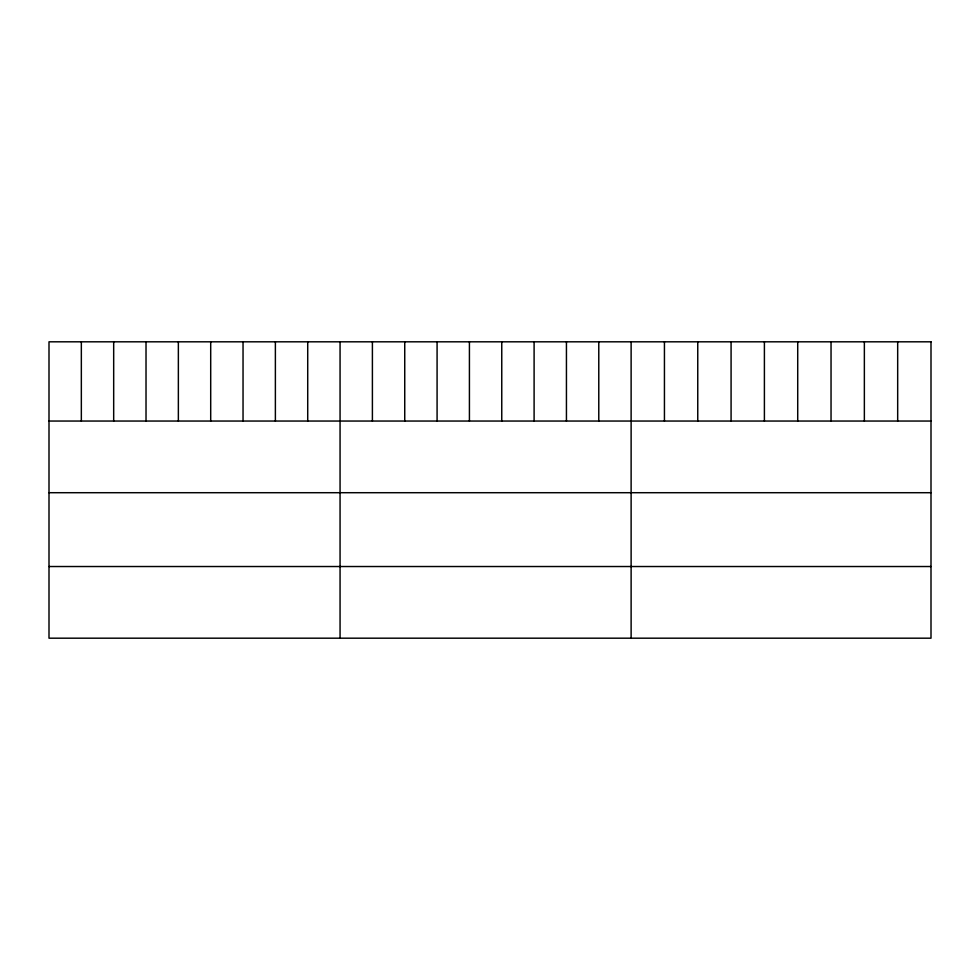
<?xml version="1.0" encoding="UTF-8"?>
<svg xmlns="http://www.w3.org/2000/svg" width="980" height="980" viewBox="0 0 980 980"><rect width="100%" height="100%" fill="white"/><g stroke="black" fill="none" stroke-linecap="round" stroke-linejoin="round"><path stroke-width="1.47" d="M49 421.045L931 421.045M49 492.707L931 492.707M49 566.526L931 566.526M897.68 341.812L897.68 421.045M864.36 341.812L864.36 421.045M831.04 341.812L831.04 421.045M797.72 341.812L797.72 421.045M764.4 341.812L764.4 421.045M731.08 341.812L731.08 421.045M697.76 341.812L697.76 421.045M664.44 341.812L664.44 421.045M631.12 341.812L631.12 638.188M598.78 341.812L598.78 421.045M566.44 341.812L566.44 421.045M534.1 341.812L534.1 421.045M501.76 341.812L501.76 421.045M469.42 341.812L469.42 421.045M437.08 341.812L437.08 421.045M404.74 341.812L404.74 421.045M372.4 341.812L372.4 421.045M340.06 341.812L340.06 638.188M307.72 341.812L307.72 421.045M275.38 341.812L275.38 421.045M243.04 341.812L243.04 421.045M210.7 341.812L210.7 421.045M178.36 341.812L178.36 421.045M146.02 341.812L146.02 421.045M113.68 341.812L113.68 421.045M81.34 341.812L81.34 421.045M931 341.812L49 341.812L49 638.188L931 638.188L931 341.812"/></g></svg>
